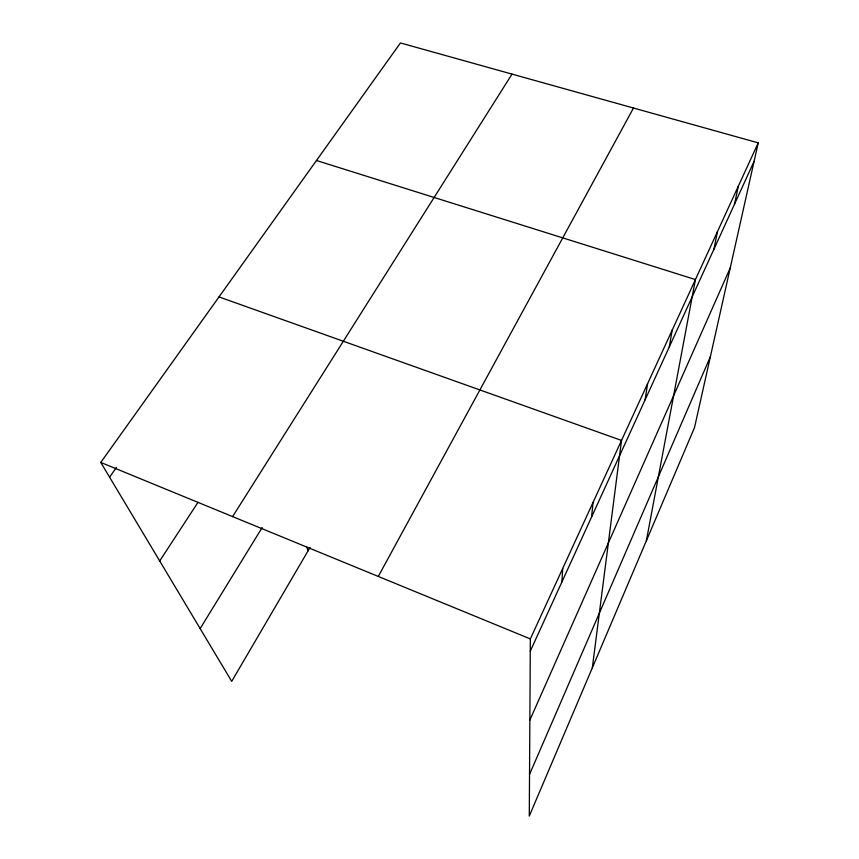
<?xml version="1.0" encoding="UTF-8"?>
<svg xmlns="http://www.w3.org/2000/svg" width="859" height="859" viewBox="0 0 859 859"><rect width="100%" height="100%" fill="white"/><g stroke="black" fill="none" stroke-linecap="round" stroke-linejoin="round"><path stroke-width="1.29" d="M758.229 142.862L530.336 638.913L529.284 816.05L694.512 427.578L758.229 142.862L400.444 42.95L100.771 462.432L231.705 681.359L310.088 547.387M561.904 581.962L562.699 568.475M591.604 516.946L593.032 502.451M592.323 667.84L621.519 440.431L219.002 296.924M645.12 399.822L647.568 383.737M669.301 346.896L672.157 330.2M646.355 540.805L695.425 279.562L316.466 160.504M713.904 249.271L717.469 231.586M734.509 204.152L738.375 186.081M529.531 774.442L710.393 356.625M529.853 720.132L730.247 267.901M530.261 651.219L754.116 161.245M378.293 576.443L633.491 108.019M200.147 628.595L262.199 527.512M232.606 516.592L512.028 74.11M159.71 560.97L197.967 502.365M109.587 477.164L116.48 467.382M100.771 462.432L530.336 638.913M306.792 547.172L308.07 550.834"/></g></svg>
